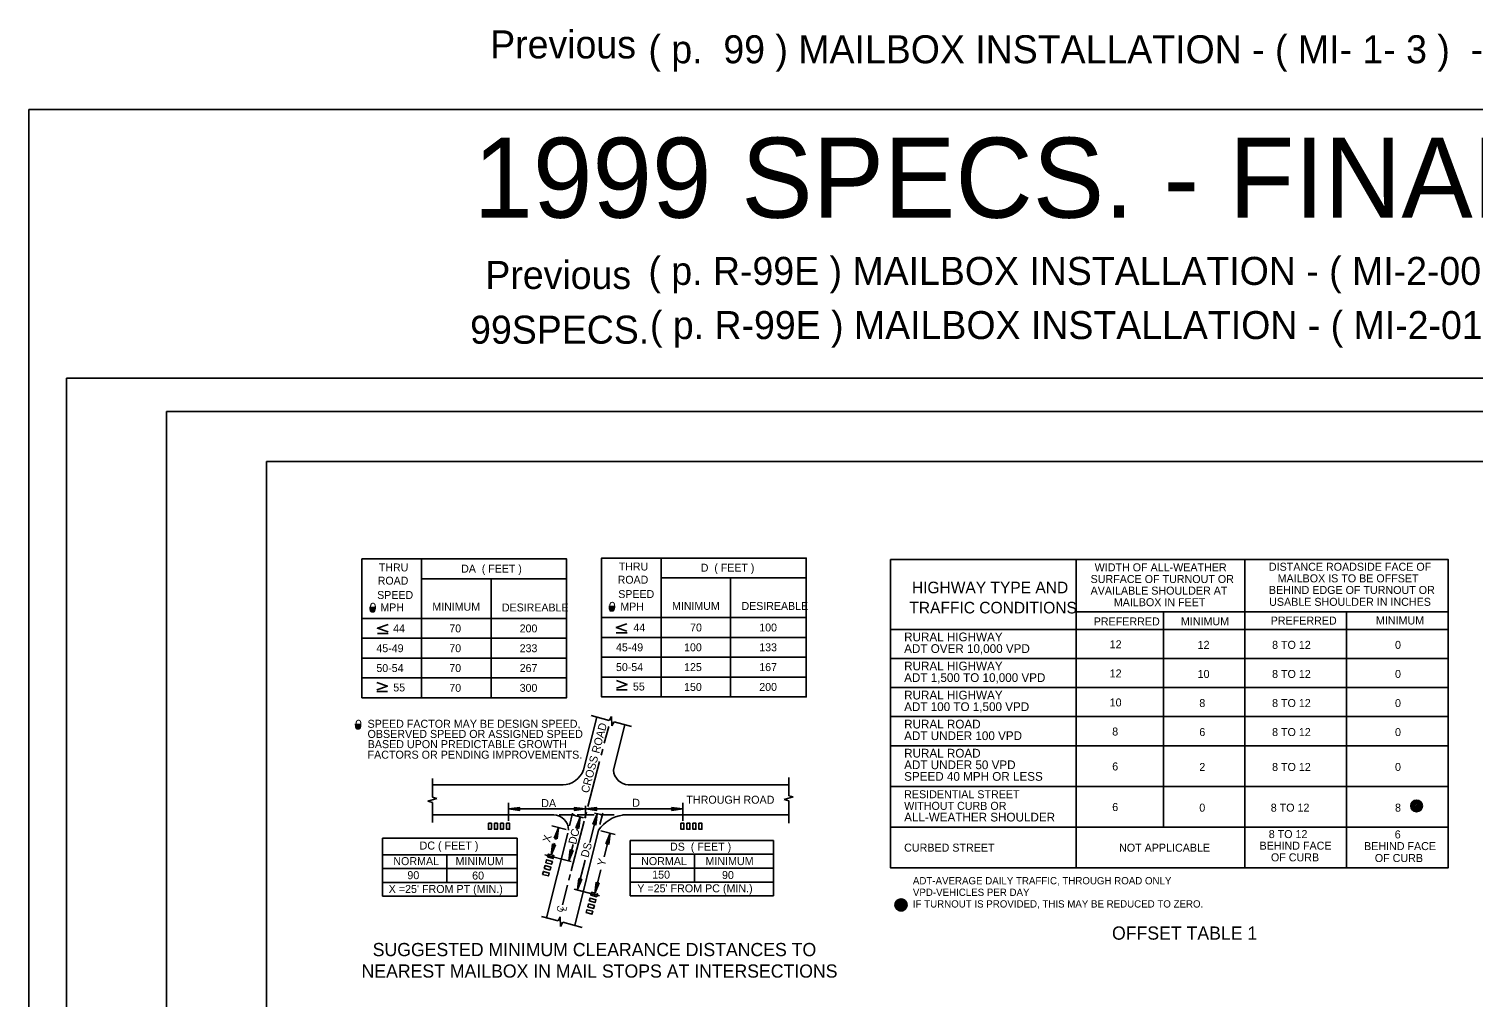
# Model space of a CAD drawing. Extents: x 476 to 850, y 297 to 585.
# Drawn here: x 476.2 to 692.8, y 440.1 to 585.2 of the extents above; entities that cross this region are included whole.
import ezdxf

# ---------------------------------------------------------------- set-up
doc = ezdxf.new("R2010")
doc.units = 0
for name, color, linetype in [('Default', 7, 'Continuous'), ('Level 1', 7, 'Continuous'), ('Level 10', 7, 'Continuous'), ('Level 3', 7, 'Continuous')]:
    doc.layers.add(name, color=color, linetype=linetype)

msp = doc.modelspace()

# ---------------------------------------------------------------- linework, layer by layer
at = {"layer": 'Default'}
for p, q in [((548.15, 466.46), (548.15, 469.16)), ((529.26, 459.33), (549.43, 459.33)), ((561.08, 455.61), (561.99, 459.14)), ((566.38, 459.39), (587.89, 459.39)), ((529.26, 457.25), (549.43, 457.25)), ((557.18, 457.57), (557.41, 458.42)), ((558.5, 456.17), (558.7, 457.86)), ((558.5, 456.17), (559.14, 457.74)), ((561.08, 455.61), (561.27, 457.3)), ((561.08, 455.61), (561.72, 457.18)), ((566.38, 457.31), (587.89, 457.31)), ((556.24, 453.9), (556.98, 456.83)), ((561.77, 455.26), (558.02, 456.23))]:
    msp.add_line(p, q, dxfattribs=at)
for points in [[(553.27, 458.46), (553.39, 458.9), (554.26, 458.66), (554.14, 458.23), (553.27, 458.46)], [(558.7, 457.86), (558.89, 457.67), (559.14, 457.74)], [(561.27, 457.3), (561.47, 457.11), (561.72, 457.18)], [(549.43, 455.17), (529.26, 455.17)], [(560.27, 454.47), (560.38, 454.9), (561.25, 454.66), (561.13, 454.23), (560.27, 454.47)], [(560.5, 455.33), (560.62, 455.77), (561, 455.67)], [(560.5, 455.33), (561.37, 455.1), (561.49, 455.53), (561.32, 455.58)], [(587.9, 455.23), (566.38, 455.23)], [(560.03, 453.6), (560.15, 454.03), (561.02, 453.79), (560.9, 453.36), (560.03, 453.6)]]:
    msp.add_lwpolyline(points, dxfattribs=at)
at = {"layer": 'Level 1'}
for p, q in [((481.87, 532.82), (841.85, 532.82)), ((481.87, 302.84), (481.87, 532.82)), ((496.87, 307.84), (496.87, 527.82)), ((496.87, 527.82), (841.85, 527.82)), ((511.87, 520.32), (836.85, 520.32)), ((511.87, 315.34), (511.87, 520.32)), ((535.09, 505.73), (535.09, 484.94)), ((571.02, 505.86), (571.02, 485.07)), ((633.28, 505.63), (633.28, 459.46)), ((658.54, 505.63), (658.54, 459.46)), ((545.53, 502.76), (545.53, 484.94)), ((581.45, 502.89), (581.45, 485.07)), ((556.87, 496.82), (526.18, 496.82)), ((592.8, 496.95), (562.11, 496.95)), ((689.03, 497.79), (633.28, 497.79)), ((646.34, 497.79), (646.34, 465.56)), ((673.79, 497.79), (673.79, 459.46)), ((526.18, 493.85), (556.87, 493.85)), ((528.49, 494.55), (530.11, 494.55)), ((562.11, 493.98), (592.8, 493.98)), ((564.3, 494.66), (565.92, 494.66)), ((689.03, 495.18), (605.4, 495.18)), ((526.16, 490.88), (556.87, 490.88)), ((562.09, 491.01), (592.8, 491.01)), ((605.4, 490.82), (689.03, 490.82)), ((526.18, 487.91), (556.87, 487.91)), ((562.11, 488.04), (592.8, 488.04)), ((530.01, 485.87), (528.4, 485.87)), ((565.94, 486.14), (564.33, 486.13)), ((605.4, 486.46), (689.03, 486.46)), ((561.4, 482.03), (559.4, 474.11)), ((563.24, 481.53), (560.57, 482.25)), ((563.24, 481.53), (563.58, 482.12)), ((563.58, 482.12), (563.64, 480.72)), ((563.99, 481.33), (563.64, 480.72)), ((565.6, 480.9), (563.9, 474.08)), ((563.99, 481.33), (566.59, 480.63)), ((605.4, 482.11), (689.03, 482.11)), ((562.51, 478.11), (563.17, 480.61)), ((562.06, 476.35), (562.29, 477.25)), ((689.03, 477.75), (605.4, 477.75)), ((560.06, 468.65), (561.81, 475.36)), ((536.75, 470.01), (536.75, 472.84)), ((590.18, 470.25), (590.18, 472.96)), ((536.75, 471.86), (556.37, 471.86)), ((536.75, 470.01), (537.41, 469.83)), ((566.1, 471.86), (590.18, 471.86)), ((590.84, 470.07), (589.5, 469.66)), ((590.18, 470.25), (590.84, 470.07)), ((605.4, 471.65), (689.03, 471.65)), ((537.41, 469.83), (536.07, 469.42)), ((536.75, 469.23), (536.07, 469.42)), ((536.75, 469.23), (536.75, 466.24)), ((548.15, 468.26), (549.83, 468.49)), ((548.15, 468.26), (549.83, 468.03)), ((548.15, 468.26), (559.91, 468.26)), ((559.7, 468.26), (558.02, 468.49)), ((559.7, 468.26), (558.02, 468.03)), ((559.58, 466.88), (559.83, 467.79)), ((559.7, 466.91), (559.7, 468.71)), ((559.7, 468.26), (561.39, 468.49)), ((559.7, 468.26), (561.39, 468.03)), ((559.97, 468.26), (574.27, 468.26)), ((574.27, 468.26), (572.58, 468.49)), ((574.27, 468.26), (572.58, 468.03)), ((574.27, 466.46), (574.27, 469.16)), ((590.18, 469.47), (589.5, 469.66)), ((590.18, 469.47), (590.18, 466.12)), ((536.75, 467.36), (554.94, 467.36)), ((556.81, 465.17), (554.63, 465.73)), ((555.73, 467.36), (558.03, 467.36)), ((557.77, 467.62), (557.3, 465.73)), ((557.56, 459.01), (559.48, 466.44)), ((558.9, 467.01), (558.25, 465.44)), ((558.92, 467.07), (558.4, 465.09)), ((558.45, 467.36), (560.97, 467.36)), ((558.9, 467.01), (558.7, 465.32)), ((561.39, 467.36), (560.33, 463.25)), ((561.43, 467.53), (560.78, 465.96)), ((561.43, 467.53), (561.23, 465.84)), ((562.29, 467.64), (561.86, 465.91)), ((561.94, 467.36), (563.99, 467.36)), ((565.23, 467.36), (590.18, 467.36)), ((689.03, 465.56), (605.4, 465.56)), ((557.03, 464.63), (553.86, 451.95)), ((555.63, 465.46), (554.99, 463.89)), ((555.63, 465.46), (555.18, 463.7)), ((555.63, 465.46), (555.44, 463.77)), ((561.65, 465.1), (558.08, 450.81)), ((564.15, 464.43), (561.97, 464.99)), ((563.4, 464.63), (562.49, 461.08)), ((563.4, 464.63), (562.75, 463.05)), ((563.4, 464.63), (563.2, 462.94)), ((538.92, 461.4), (538.92, 457.25)), ((557.56, 460.39), (553.58, 461.41)), ((554.57, 461.34), (555.03, 463.12)), ((554.57, 461.34), (554.77, 463.03)), ((554.57, 461.34), (555.21, 462.91)), ((557.21, 460.48), (557.85, 462.93)), ((557.21, 460.48), (557.41, 462.17)), ((557.21, 460.48), (557.86, 462.05)), ((576.04, 461.47), (576.04, 457.31)), ((558.5, 456.17), (559.63, 460.57)), ((555.58, 451.48), (553.08, 452.15)), ((555.58, 451.48), (555.92, 452.08)), ((555.92, 452.08), (555.97, 450.67)), ((556.32, 451.28), (555.97, 450.67)), ((556.32, 451.28), (559.2, 450.51))]:
    msp.add_line(p, q, dxfattribs=at)
for points in [[(526.18, 502.76), (526.18, 505.73), (556.87, 505.73), (556.87, 502.76), (535.09, 502.76)], [(562.11, 502.89), (562.11, 505.86), (592.8, 505.86), (592.8, 502.89), (571.02, 502.89)], [(605.4, 505.63), (605.4, 459.46), (689.03, 459.46), (689.03, 505.63), (605.43, 505.63)], [(526.18, 502.76), (526.18, 484.94), (556.87, 484.94), (556.87, 502.76)], [(562.11, 502.89), (562.11, 485.07), (592.8, 485.07), (592.8, 502.89)], [(530.1, 495.91), (528.49, 495.35), (530.1, 494.79)], [(565.91, 496.03), (564.3, 495.47), (565.91, 494.9)], [(528.41, 487.23), (530.01, 486.67), (528.41, 486.11)], [(564.34, 487.5), (565.94, 486.94), (564.34, 486.38)], [(549.83, 468.49), (549.7, 468.26), (549.83, 468.03)], [(558.02, 468.03), (558.15, 468.26), (558.02, 468.49)], [(561.39, 468.49), (561.26, 468.26), (561.39, 468.03)], [(572.58, 468.03), (572.72, 468.26), (572.58, 468.49)], [(545.15, 466.13), (545.6, 466.13), (545.6, 465.23), (545.15, 465.23), (545.15, 466.13)], [(546.05, 466.13), (546.5, 466.13), (546.5, 465.23), (546.05, 465.23), (546.05, 466.13)], [(546.95, 466.13), (547.4, 466.13), (547.4, 465.23), (546.95, 465.23), (546.95, 466.13)], [(547.86, 466.13), (548.31, 466.13), (548.31, 465.23), (547.86, 465.23), (547.86, 466.13)], [(561.23, 465.84), (561.03, 466.03), (560.78, 465.96)], [(574.01, 466.13), (574.46, 466.13), (574.46, 465.23), (574.01, 465.23), (574.01, 466.13)], [(574.91, 466.13), (575.36, 466.13), (575.36, 465.23), (574.91, 465.23), (574.91, 466.13)], [(575.81, 466.13), (576.26, 466.13), (576.26, 465.23), (575.81, 465.23), (575.81, 466.13)], [(576.71, 466.13), (577.16, 466.13), (577.16, 465.23), (576.71, 465.23), (576.71, 466.13)], [(529.26, 463.88), (549.43, 463.88)], [(529.26, 455.17), (529.26, 463.88)], [(549.43, 463.88), (549.43, 455.17)], [(555.44, 463.77), (555.24, 463.96), (554.99, 463.89)], [(558.7, 465.32), (558.51, 465.51), (558.25, 465.44)], [(566.38, 463.55), (587.89, 463.54)], [(566.38, 455.23), (566.38, 463.55)], [(587.89, 463.54), (587.9, 455.23)], [(529.26, 461.4), (549.43, 461.4)], [(553.99, 461.07), (554.1, 461.51), (554.46, 461.41)], [(553.99, 461.07), (554.85, 460.83), (554.97, 461.27), (554.7, 461.34)], [(554.77, 463.03), (554.96, 462.84), (555.21, 462.91)], [(557.41, 462.17), (557.61, 461.98), (557.86, 462.05)], [(563.2, 462.94), (563.01, 463.12), (562.75, 463.05)], [(566.38, 461.47), (587.89, 461.47)], [(553.51, 459.33), (553.63, 459.77), (554.5, 459.53), (554.38, 459.1), (553.51, 459.33)], [(553.75, 460.2), (553.87, 460.64), (554.74, 460.4), (554.62, 459.97), (553.75, 460.2)], [(559.79, 452.73), (559.91, 453.16), (560.78, 452.93), (560.66, 452.49), (559.79, 452.73)]]:
    msp.add_lwpolyline(points, dxfattribs=at)
for radius in [0.871, 0.697, 0.523, 0.348, 0.174, 0.0871]:
    msp.add_circle((684.29, 468.72), radius, dxfattribs=at)
for centre, radius, start, end in [((556.19, 475.29), 3.42, 271.0556, 340.0608), ((566.23, 474.2), 2.33, 182.8759, 268.0123), ((554.9, 465.11), 2.25, 0, 90), ((566.09, 462.03), 5.39, 98.7953, 145.3379)]:
    msp.add_arc(centre, radius, start, end, dxfattribs=at)
at = {"layer": 'Level 10'}
for p, q in [((528.24, 498.46), (527.29, 498.46)), ((528.23, 498.38), (527.29, 498.38)), ((528.22, 498.31), (527.31, 498.31)), ((528.21, 498.25), (527.32, 498.25)), ((528.2, 498.19), (527.34, 498.19)), ((528.18, 498.12), (527.34, 498.12)), ((528.17, 498.06), (527.36, 498.06)), ((528.15, 498.01), (527.38, 498.01)), ((563.17, 498.59), (564.11, 498.59)), ((563.17, 498.52), (564.12, 498.52)), ((563.19, 498.45), (564.1, 498.45)), ((563.2, 498.38), (564.08, 498.38)), ((563.21, 498.32), (564.07, 498.32)), ((563.22, 498.26), (564.06, 498.26)), ((563.23, 498.2), (564.04, 498.2)), ((563.25, 498.15), (564.03, 498.15)), ((563.29, 498.09), (563.99, 498.09)), ((563.32, 498.04), (563.93, 498.04)), ((528.12, 497.95), (527.42, 497.95)), ((528.09, 497.9), (527.47, 497.9)), ((528.05, 497.85), (527.5, 497.85)), ((527.96, 497.8), (527.59, 497.8)), ((563.36, 497.98), (563.91, 497.98)), ((563.45, 497.94), (563.82, 497.94)), ((525.13, 480.92), (526.07, 480.92)), ((525.14, 480.85), (526.08, 480.85)), ((525.15, 480.78), (526.06, 480.78)), ((525.16, 480.71), (526.04, 480.71)), ((525.17, 480.65), (526.03, 480.65)), ((525.18, 480.59), (526.03, 480.59)), ((525.2, 480.53), (526.01, 480.53)), ((525.22, 480.47), (525.99, 480.47)), ((525.25, 480.42), (525.95, 480.42)), ((525.28, 480.36), (525.9, 480.36)), ((525.32, 480.31), (525.87, 480.31)), ((525.41, 480.27), (525.78, 480.27)), ((606.62, 453.06), (606.62, 454.7)), ((606.73, 453.02), (606.73, 454.74)), ((606.76, 454.75), (607.25, 454.75)), ((606.84, 452.99), (606.84, 454.77)), ((606.95, 452.98), (606.95, 454.78)), ((607.06, 452.98), (607.06, 454.78)), ((607.16, 452.99), (607.16, 454.77)), ((607.27, 453.02), (607.27, 454.75)), ((607.38, 453.06), (607.38, 454.7)), ((606.1, 453.88), (607.91, 453.88)), ((606.11, 453.99), (607.9, 453.99)), ((606.11, 453.77), (607.9, 453.77)), ((606.13, 454.1), (607.88, 454.1)), ((606.13, 453.66), (607.88, 453.66)), ((606.16, 454.21), (607.85, 454.21)), ((606.16, 453.56), (607.85, 453.56)), ((606.18, 453.5), (606.18, 454.27)), ((606.21, 454.32), (607.8, 454.32)), ((606.21, 453.45), (607.8, 453.45)), ((606.28, 454.43), (607.72, 454.43)), ((606.28, 453.34), (607.72, 453.34)), ((606.29, 453.32), (606.29, 454.44)), ((606.38, 454.54), (607.63, 454.54)), ((606.38, 453.23), (607.63, 453.23)), ((606.4, 453.21), (606.4, 454.56)), ((606.51, 453.12), (606.51, 454.64)), ((606.52, 454.64), (607.49, 454.64)), ((606.52, 453.12), (607.49, 453.12)), ((606.76, 453.01), (607.25, 453.01)), ((607.49, 453.12), (607.49, 454.64)), ((607.6, 453.2), (607.6, 454.56)), ((607.71, 453.32), (607.71, 454.45)), ((607.82, 453.49), (607.82, 454.27))]:
    msp.add_line(p, q, dxfattribs=at)
msp.add_lwpolyline([(476.25, 296.83), (849.75, 296.83), (849.75, 573.09), (476.25, 573.09)], close=True, dxfattribs=at)
msp.add_circle((607, 453.88), 0.905, dxfattribs=at)
at = {"layer": 'Level 3'}
for p, q in [((557.71, 467.36), (559.41, 466.95)), ((562.23, 467.36), (561.03, 467.65))]:
    msp.add_line(p, q, dxfattribs=at)

# ---------------------------------------------------------------- texts
at = {"layer": 'Default'}
for s, height, p in [('1999 SPECS. - FINAL ENGLISH', 12, (542.89, 556.88)), ('( p. R-99E ) MAILBOX INSTALLATION - ( MI-2-00E ) - Previous ENGLISH ( 7-1-99 )', 4.2, (569.13, 546.81)), ('150', 1.2, (569.69, 457.82)), ("X =25' FROM PT (MIN.)", 1.2, (530.19, 455.67)), ('90', 1.2, (532.99, 457.74)), ('60', 1.2, (542.7, 457.68)), ("Y =25' FROM PC (MIN.)", 1.2, (567.46, 455.77)), ('90', 1.2, (580.16, 457.76))]:
    msp.add_text(s, height=height, dxfattribs=at).set_placement(p)
at = {"layer": 'Level 1'}
for s, height, p in [('Previous', 4.2, (545.41, 580.76)), ('Previous', 4.2, (544.68, 546.2)), ('99SPECS.', 4.2, (542.4, 538)), ('( p. R-99E ) MAILBOX INSTALLATION - ( MI-2-01E ) - FINAL ENGLISH ( 6-5-05 )', 4.2, (569.36, 538.69)), ('THRU', 1.188, (528.72, 503.87)), ('DA  ( FEET )', 1.188, (541.06, 503.69)), ('THRU', 1.188, (564.69, 504.01)), ('D  ( FEET )', 1.188, (576.98, 503.83)), ('WIDTH OF ALL-WEATHER', 1.2, (636.03, 503.88)), ('DISTANCE ROADSIDE FACE OF', 1.2, (662.15, 503.97)), ('ROAD', 1.188, (528.55, 501.89)), ('ROAD', 1.188, (564.52, 502.03)), ('HIGHWAY TYPE AND', 1.7424, (608.63, 500.59)), ('SURFACE OF TURNOUT OR', 1.2, (635.42, 502.13)), ('MAILBOX IS TO BE OFFSET', 1.2, (663.46, 502.23)), ('SPEED', 1.188, (528.47, 499.74)), ('SPEED', 1.188, (564.61, 499.88)), ('AVAILABLE SHOULDER AT', 1.2, (635.42, 500.39)), ('BEHIND EDGE OF TURNOUT OR', 1.2, (662.15, 500.49)), ('0', 1.4, (527.31, 497.76)), ('MPH', 1.188, (528.95, 497.88)), ('MINIMUM', 1.188, (536.74, 497.98)), ('DESIREABLE', 1.188, (547.17, 497.87)), ('0', 1.4, (563.18, 497.9)), ('MPH', 1.188, (564.92, 498.01)), ('MINIMUM', 1.188, (572.67, 498.11)), ('DESIREABLE', 1.188, (583.09, 498.1)), ('TRAFFIC CONDITIONS', 1.7424, (608.25, 497.57)), ('MAILBOX IN FEET', 1.2, (638.9, 498.65)), ('USABLE SHOULDER IN INCHES', 1.2, (662.19, 498.71)), ('44', 1.188, (530.86, 494.73)), ('70', 1.188, (539.28, 494.73)), ('200', 1.188, (549.83, 494.73)), ('44', 1.188, (566.88, 494.87)), ('70', 1.188, (575.38, 494.87)), ('100', 1.188, (585.75, 494.87)), ('PREFERRED', 1.2, (635.89, 495.77)), ('MINIMUM', 1.2, (648.96, 495.8)), ('PREFERRED', 1.2, (662.42, 495.9)), ('MINIMUM', 1.2, (678.2, 495.92)), ('RURAL HIGHWAY', 1.3068, (607.47, 493.4)), ('45-49', 1.188, (528.35, 491.76)), ('70', 1.188, (539.28, 491.76)), ('233', 1.188, (549.83, 491.76)), ('45-49', 1.188, (564.27, 491.9)), ('100', 1.188, (574.48, 491.9)), ('133', 1.188, (585.75, 491.9)), ('ADT OVER 10,000 VPD', 1.3068, (607.47, 491.65)), ('12', 1.2, (638.28, 492.34)), ('12', 1.2, (651.47, 492.26)), ('8 TO 12', 1.2, (662.63, 492.26)), ('0', 1.2, (681.06, 492.26)), ('50-54', 1.188, (528.35, 488.79)), ('70', 1.188, (539.28, 488.79)), ('267', 1.188, (549.83, 488.79)), ('50-54', 1.188, (564.27, 488.93)), ('125', 1.188, (574.48, 488.93)), ('167', 1.188, (585.75, 488.93)), ('RURAL HIGHWAY', 1.3068, (607.47, 489.04)), ('55', 1.188, (566.81, 486.02)), ('ADT 1,500 TO 10,000 VPD', 1.3068, (607.47, 487.3)), ('12', 1.2, (638.28, 487.98)), ('10', 1.2, (651.47, 487.9)), ('8 TO 12', 1.2, (662.63, 487.9)), ('0', 1.2, (681.06, 487.9)), ('55', 1.188, (530.88, 485.88)), ('70', 1.188, (539.28, 485.82)), ('300', 1.188, (549.83, 485.82)), ('150', 1.188, (574.48, 485.96)), ('200', 1.188, (585.75, 485.96)), ('RURAL HIGHWAY', 1.3068, (607.47, 484.68)), ('ADT 100 TO 1,500 VPD', 1.3068, (607.47, 482.94)), ('10', 1.2, (638.28, 483.63)), ('8', 1.2, (651.72, 483.54)), ('8 TO 12', 1.2, (662.63, 483.54)), ('0', 1.2, (681.06, 483.54)), ('0', 1.4, (525.14, 480.23)), ('SPEED FACTOR MAY BE DESIGN SPEED,', 1.2, (527.02, 480.43)), ('RURAL ROAD', 1.307, (607.47, 480.33)), ('OBSERVED SPEED OR ASSIGNED SPEED', 1.2, (527.02, 478.91)), ('BASED UPON PREDICTABLE GROWTH', 1.2, (527.04, 477.38)), ('ADT UNDER 100 VPD', 1.3068, (607.47, 478.59)), ('8', 1.2, (638.66, 479.27)), ('6', 1.2, (651.72, 479.19)), ('8 TO 12', 1.2, (662.63, 479.19)), ('0', 1.2, (681.06, 479.19)), ('FACTORS OR PENDING IMPROVEMENTS.', 1.2, (527.02, 475.8)), ('RURAL ROAD', 1.307, (607.47, 475.97)), ('ADT UNDER 50 VPD', 1.3068, (607.47, 474.23)), ('6', 1.2, (638.66, 474.04)), ('2', 1.2, (651.72, 473.96)), ('8 TO 12', 1.2, (662.63, 473.96)), ('0', 1.2, (681.06, 473.96)), ('SPEED 40 MPH OR LESS', 1.3068, (607.47, 472.49)), ('THROUGH ROAD', 1.2, (574.82, 469.05)), ('RESIDENTIAL STREET', 1.2, (607.47, 469.87)), ('DA', 1.2, (553.06, 468.54)), ('D', 1.2, (566.71, 468.59)), ('ALL-WEATHER SHOULDER', 1.3068, (607.47, 466.39)), ('WITHOUT CURB OR', 1.2, (607.47, 468.13)), ('6', 1.2, (638.66, 467.95)), ('0', 1.2, (651.72, 467.86)), ('8 TO 12', 1.2, (662.43, 467.86)), ('8', 1.2, (681.06, 467.86)), ('DC ( FEET )', 1.2, (534.82, 462.18)), ('BEHIND FACE', 1.2, (660.75, 462.16)), ('8 TO 12', 1.2, (662.13, 463.9)), ('6', 1.2, (681.02, 463.85)), ('DS  ( FEET )', 1.2, (572.36, 462.01)), ('CURBED STREET', 1.2, (607.47, 461.87)), ('NOT APPLICABLE', 1.2, (639.69, 461.86)), ('OF CURB', 1.2, (662.46, 460.41)), ('BEHIND FACE', 1.2, (676.42, 462.1)), ('OF CURB', 1.2, (678.03, 460.31)), ('NORMAL', 1.2, (530.88, 459.85)), ('MINIMUM', 1.2, (540.21, 459.84)), ('NORMAL', 1.2, (568.03, 459.85)), ('MINIMUM', 1.2, (577.68, 459.85)), ('ADT-AVERAGE DAILY TRAFFIC, THROUGH ROAD ONLY', 1.089, (608.78, 456.97)), ('VPD-VEHICLES PER DAY', 1.089, (608.78, 455.23)), ('IF TURNOUT IS PROVIDED, THIS MAY BE REDUCED TO ZERO.', 1.089, (608.78, 453.49)), ('OFFSET TABLE 1', 1.98, (638.63, 448.67)), ('SUGGESTED MINIMUM CLEARANCE DISTANCES TO', 1.98, (527.79, 446.2)), ('NEAREST MAILBOX IN MAIL STOPS AT INTERSECTIONS', 1.98, (526.12, 442.98))]:
    msp.add_text(s, height=height, dxfattribs=at).set_placement(p)
for s, height, rotation, p in [('CROSS ROAD', 1.2, 75.001, (560.15, 470.56)), ('X', 1.2, 75.001, (554.38, 463.17)), ('DC', 1.2, 75.9985, (558.26, 462.87)), ('DS', 1.2, 75.001, (560.11, 460.89)), ('Y', 1.2, 75.001, (562.57, 459.61)), ('C', 0.99, 75.001, (556.26, 452.69)), ('L', 0.99, 75.001, (556.78, 452.88))]:
    msp.add_text(s, height=height, rotation=rotation, dxfattribs=at).set_placement(p)
at = {"layer": 'Level 3'}
msp.add_text('( p.  99 ) MAILBOX INSTALLATION - ( MI- 1- 3 )  -  Previous ENGLISH ( 4-14-97 )', height=4.2, dxfattribs=at).set_placement((569.13, 580.03))

doc.saveas('drawing.dxf')
